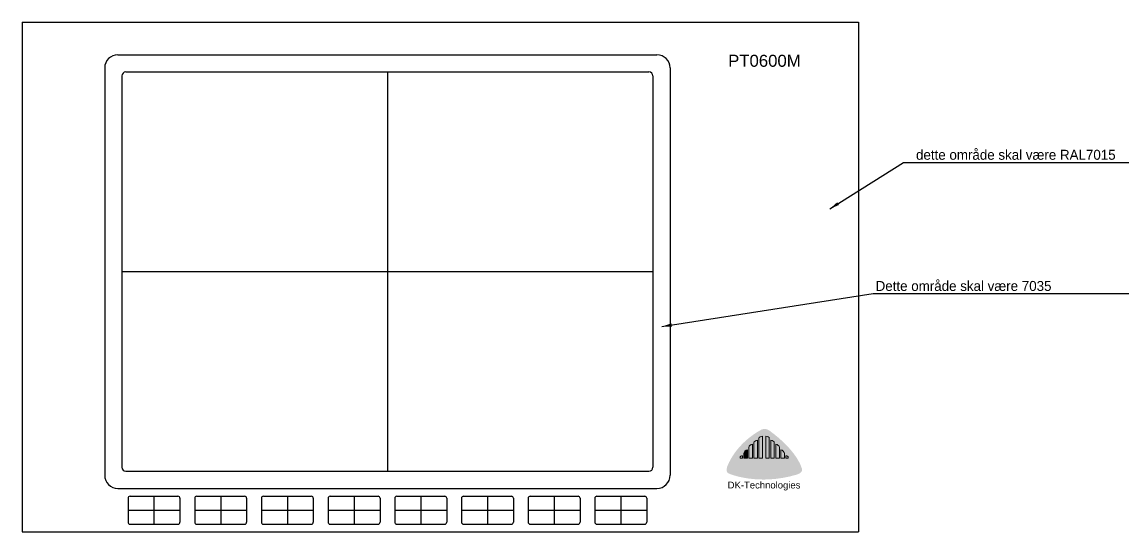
# Model space of a CAD drawing. Header units: millimetres. Extents: x 3 to 1449, y -13 to 392.
# Drawn here: x 16.3 to 292, y 244.8 to 372.5 of the extents above; entities that cross this region are included whole.
import ezdxf

# ---------------------------------------------------------------- set-up
doc = ezdxf.new("R2010")
doc.units = ezdxf.units.MM
for name, color, linetype in [('Cut_out', 131, 'Continuous'), ('Descriptive Text', 9, 'Continuous'), ('foil_layer', 255, 'Continuous'), ('LOGO_LARGE_IMAGE', 1, 'Continuous')]:
    doc.layers.add(name, color=color, linetype=linetype)
doc.styles.add('DK-Audio', font='ARIAL.TTF')
doc.dimstyles.new('ISO-25', dxfattribs={"dimtxt": 2.5, "dimasz": 2.5, "dimexe": 1.25, "dimexo": 0.625, "dimtad": 1, "dimtxsty": 'Standard', "dimcen": 2.5, "dimadec": 0, "dimazin": 0, "dimtfac": 1, "dimtmove": 0, "dimatfit": 3, "dimfxl": 0, "dimarcsym": 0})

msp = doc.modelspace()

# ---------------------------------------------------------------- hatches: boundary and pattern name
at = {"linetype": 'Continuous', "lineweight": 0}
h = msp.add_hatch(color=0, dxfattribs=at)
edge = h.paths.add_edge_path()
edge.add_spline(control_points=[(199.5535, 267.0901), (199.5535, 267.4076), (199.9568, 267.7858), (200.4542, 267.785), (200.4542, 267.785), (200.448, 267.2142), (200.448, 267.2142), (200.448, 267.2142), (200.448, 263.2225), (200.448, 263.2225), (200.448, 263.2225), (199.5535, 263.2225), (199.5535, 263.2225), (199.5535, 263.2225), (199.5535, 267.0901), (199.5535, 267.0901)], knot_values=[0, 0, 0, 0, 1, 1, 1, 2, 2, 2, 3, 3, 3, 4, 4, 4, 5, 5, 5, 5], degree=3, periodic=0)
edge = h.paths.add_edge_path()
edge.add_spline(control_points=[(200.8106, 268.2014), (200.8106, 268.5006), (201.2137, 268.7431), (201.7113, 268.7431), (201.7113, 268.7431), (201.7053, 268.2047), (201.7053, 268.2047), (201.7053, 268.2047), (201.7053, 263.2225), (201.7053, 263.2225), (201.7053, 263.2225), (200.8104, 263.2225), (200.8104, 263.2225), (200.8104, 263.2225), (200.8106, 268.2014), (200.8106, 268.2014)], knot_values=[0, 0, 0, 0, 1, 1, 1, 2, 2, 2, 3, 3, 3, 4, 4, 4, 5, 5, 5, 5], degree=3, periodic=0)
edge = h.paths.add_edge_path()
edge.add_spline(control_points=[(203.3969, 268.2014), (203.3969, 268.5006), (202.9938, 268.7431), (202.4962, 268.7431), (202.4962, 268.7431), (202.5022, 268.2047), (202.5022, 268.2047), (202.5022, 268.2047), (202.5022, 263.2225), (202.5022, 263.2225), (202.5022, 263.2225), (203.3971, 263.2225), (203.3971, 263.2225), (203.3971, 263.2225), (203.3969, 268.2014), (203.3969, 268.2014)], knot_values=[0, 0, 0, 0, 1, 1, 1, 2, 2, 2, 3, 3, 3, 4, 4, 4, 5, 5, 5, 5], degree=3, periodic=0)
edge = h.paths.add_edge_path()
edge.add_spline(control_points=[(204.6539, 267.0901), (204.6539, 267.4076), (204.2504, 267.7858), (203.7533, 267.785), (203.7533, 267.785), (203.7593, 267.2142), (203.7593, 267.2142), (203.7593, 267.2142), (203.7593, 263.2225), (203.7593, 263.2225), (203.7593, 263.2225), (204.6539, 263.2225), (204.6539, 263.2225), (204.6539, 263.2225), (204.6539, 267.0901), (204.6539, 267.0901)], knot_values=[0, 0, 0, 0, 1, 1, 1, 2, 2, 2, 3, 3, 3, 4, 4, 4, 5, 5, 5, 5], degree=3, periodic=0)
edge = h.paths.add_edge_path()
edge.add_spline(control_points=[(205.9108, 265.9658), (205.911, 266.2908), (205.5074, 266.7294), (205.0101, 266.7294), (205.0101, 266.7294), (205.0166, 266.0328), (205.0166, 266.0328), (205.0166, 266.0328), (205.0161, 263.2225), (205.0161, 263.2225), (205.0161, 263.2225), (205.911, 263.2225), (205.911, 263.2225), (205.911, 263.2225), (205.9108, 265.9658), (205.9108, 265.9658)], knot_values=[0, 0, 0, 0, 1, 1, 1, 2, 2, 2, 3, 3, 3, 4, 4, 4, 5, 5, 5, 5], degree=3, periodic=0)
edge = h.paths.add_edge_path()
edge.add_spline(control_points=[(207.1679, 264.4461), (207.1679, 264.7358), (206.7645, 265.3191), (206.2669, 265.3191), (206.2669, 265.3191), (206.2732, 264.4901), (206.2732, 264.4901), (206.2732, 264.4901), (206.2732, 263.2225), (206.2732, 263.2225), (206.2732, 263.2225), (207.1679, 263.2225), (207.1679, 263.2225), (207.1679, 263.2225), (207.1679, 264.4461), (207.1679, 264.4461)], knot_values=[0, 0, 0, 0, 1, 1, 1, 2, 2, 2, 3, 3, 3, 4, 4, 4, 5, 5, 5, 5], degree=3, periodic=0)
edge = h.paths.add_edge_path()
edge.add_spline(control_points=[(208.1448, 263.4243), (208.1448, 263.6335), (207.8633, 263.8631), (207.5161, 263.8631), (207.5161, 263.8631), (207.5204, 263.4267), (207.5204, 263.4267), (207.5204, 263.4267), (207.5204, 263.2245), (207.5204, 263.2245), (207.5204, 263.2245), (208.1448, 263.2245), (208.1448, 263.2245), (208.1448, 263.2245), (208.1448, 263.4243), (208.1448, 263.4243)], knot_values=[0, 0, 0, 0, 1, 1, 1, 2, 2, 2, 3, 3, 3, 4, 4, 4, 5, 5, 5, 5], degree=3, periodic=0)
edge = h.paths.add_edge_path()
edge.add_spline(control_points=[(196.0626, 263.4243), (196.0626, 263.6335), (196.3439, 263.8631), (196.6912, 263.8631), (196.6912, 263.8631), (196.6868, 263.4267), (196.6868, 263.4267), (196.6868, 263.4267), (196.6868, 263.2245), (196.6868, 263.2245), (196.6868, 263.2245), (196.0626, 263.2245), (196.0626, 263.2245), (196.0626, 263.2245), (196.0626, 263.4243), (196.0626, 263.4243)], knot_values=[0, 0, 0, 0, 1, 1, 1, 2, 2, 2, 3, 3, 3, 4, 4, 4, 5, 5, 5, 5], degree=3, periodic=0)
h = msp.add_hatch(color=0, dxfattribs=at)
edge = h.paths.add_edge_path()
edge.add_spline(control_points=[(197.0393, 264.4461), (197.0393, 264.7358), (197.4427, 265.3191), (197.9401, 265.3191), (197.9401, 265.3191), (197.9341, 264.4901), (197.9341, 264.4901), (197.9341, 264.4901), (197.9341, 263.2225), (197.9341, 263.2225), (197.9341, 263.2225), (197.0393, 263.2225), (197.0393, 263.2225), (197.0393, 263.2225), (197.0393, 264.4461), (197.0393, 264.4461)], knot_values=[0, 0, 0, 0, 1, 1, 1, 2, 2, 2, 3, 3, 3, 4, 4, 4, 5, 5, 5, 5], degree=3, periodic=0)
h = msp.add_hatch(color=0, dxfattribs=at)
edge = h.paths.add_edge_path()
edge.add_spline(control_points=[(198.2967, 265.9658), (198.2964, 266.2908), (198.6998, 266.7294), (199.1974, 266.7294), (199.1974, 266.7294), (199.1906, 266.0328), (199.1906, 266.0328), (199.1906, 266.0328), (199.1912, 263.2225), (199.1912, 263.2225), (199.1912, 263.2225), (198.2964, 263.2225), (198.2964, 263.2225), (198.2964, 263.2225), (198.2967, 265.9658), (198.2967, 265.9658)], knot_values=[0, 0, 0, 0, 1, 1, 1, 2, 2, 2, 3, 3, 3, 4, 4, 4, 5, 5, 5, 5], degree=3, periodic=0)
at = {"layer": 'LOGO_LARGE_IMAGE', "lineweight": 0}
h = msp.add_hatch(color=1, dxfattribs=at)
h.dxf.hatch_style = 2
edge = h.paths.add_edge_path()
edge.add_spline(control_points=[(201.11, 270.2096), (201.11, 270.2096), (195.2606, 267.2618), (192.8386, 261.1199), (192.2436, 259.6109), (193.4055, 259.3494), (193.4055, 259.3494), (193.4055, 259.3494), (200.6043, 256.2402), (210.2875, 259.149), (212.2546, 259.7399), (211.4342, 260.965), (211.4342, 260.965), (211.4342, 260.965), (210.3613, 265.105), (203.4354, 270.1555), (202.1764, 271.0733), (201.11, 270.2096), (201.11, 270.2096)], knot_values=[0, 0, 0, 0, 1, 1, 1, 2, 2, 2, 3, 3, 3, 4, 4, 4, 5, 5, 5, 6, 6, 6, 6], degree=3, periodic=0)
h = msp.add_hatch(color=0, dxfattribs=at)
h.dxf.hatch_style = 2
edge = h.paths.add_edge_path()
edge.add_spline(control_points=[(196.2586, 261.544), (195.3859, 261.544), (195.3845, 262.4392), (195.3845, 262.4392), (195.3845, 262.4392), (200.748, 262.4392), (200.748, 262.4392), (200.748, 262.4392), (201.7172, 262.4066), (201.7172, 261.3244), (201.7172, 260.3551), (201.0389, 260.1131), (200.748, 260.1131), (200.4574, 260.1131), (194.4147, 260.1131), (194.4147, 260.1131), (194.4147, 260.1131), (194.3986, 260.9852), (195.3513, 260.9852), (195.3513, 260.9852), (200.6516, 260.9852), (200.6516, 260.9852), (200.6516, 260.9852), (200.8777, 261.0175), (200.8777, 261.3244), (200.8777, 261.5344), (200.6187, 261.565), (200.6187, 261.565), (200.6187, 261.565), (196.8077, 261.544), (196.2586, 261.544)], knot_values=[0, 0, 0, 0, 1, 1, 1, 2, 2, 2, 3, 3, 3, 4, 4, 4, 5, 5, 5, 6, 6, 6, 7, 7, 7, 8, 8, 8, 9, 9, 9, 10, 10, 10, 10], degree=3, periodic=0)
h = msp.add_hatch(color=0, dxfattribs=at)
h.dxf.hatch_style = 2
edge = h.paths.add_edge_path()
edge.add_spline(control_points=[(202.529, 262.4488), (202.529, 262.4488), (202.529, 260.1228), (202.529, 260.1228), (202.529, 260.1228), (203.4069, 260.1228), (203.4069, 260.1228), (203.4069, 260.1228), (203.4069, 260.3006), (203.4069, 260.3006), (203.4069, 260.3006), (203.3799, 260.4464), (203.5519, 260.5145), (203.6264, 260.5438), (203.8396, 260.5219), (203.8396, 260.5219), (203.8396, 260.5219), (209.8828, 260.1228), (209.8828, 260.1228), (209.8828, 260.1228), (209.6492, 260.7724), (209.0933, 260.9199), (208.8849, 260.9753), (206.8924, 261.0442), (205.6232, 261.1527), (204.684, 261.2329), (203.7271, 261.2329), (205.6242, 261.3736), (206.8627, 261.4654), (207.9151, 261.5461), (208.0971, 261.5675), (208.6321, 261.6302), (208.8933, 262.456), (208.8933, 262.456), (208.8933, 262.456), (203.849, 262.0355), (203.849, 262.0355), (203.849, 262.0355), (203.6485, 262.0071), (203.5851, 262.0274), (203.3849, 262.0921), (203.4069, 262.2772), (203.4069, 262.2772), (203.4069, 262.2772), (203.4069, 262.4488), (203.4069, 262.4488), (203.4069, 262.4488), (202.529, 262.4488), (202.529, 262.4488)], knot_values=[0, 0, 0, 0, 1, 1, 1, 2, 2, 2, 3, 3, 3, 4, 4, 4, 5, 5, 5, 6, 6, 6, 7, 7, 7, 8, 8, 8, 9, 9, 9, 10, 10, 10, 11, 11, 11, 12, 12, 12, 13, 13, 13, 14, 14, 14, 15, 15, 15, 16, 16, 16, 16], degree=3, periodic=0)

# ---------------------------------------------------------------- linework, layer by layer
at = {"ltscale": 0.1}
for p, q in [((16.2531, 372.4749), (225.7531, 372.4749)), ((16.2531, 372.4749), (16.2531, 244.7749)), ((225.7531, 372.4749), (225.7531, 244.7749)), ((40.2531, 364.2749), (175.2531, 364.2749)), ((36.9531, 360.9749), (36.9531, 258.9749)), ((41.2531, 358.9749), (41.2531, 260.9749)), ((42.2531, 359.9749), (173.2531, 359.9749)), ((174.2531, 358.9749), (174.2531, 260.9749)), ((178.5531, 360.9749), (178.5531, 258.9749)), ((42.2531, 259.9749), (173.2531, 259.9749)), ((40.2531, 255.6749), (175.2531, 255.6749)), ((43.3031, 253.7249), (55.3031, 253.7249)), ((60.0031, 253.7249), (72.0031, 253.7249)), ((76.7031, 253.7249), (88.7031, 253.7249)), ((93.4031, 253.7249), (105.4031, 253.7249)), ((110.1031, 253.7249), (122.1031, 253.7249)), ((126.8031, 253.7249), (138.8031, 253.7249)), ((143.5031, 253.7249), (155.5031, 253.7249)), ((160.2031, 253.7249), (172.2031, 253.7249)), ((42.8031, 253.2249), (42.8031, 247.2249)), ((55.8031, 253.2249), (55.8031, 247.2249)), ((59.5031, 253.2249), (59.5031, 247.2249)), ((72.5031, 253.2249), (72.5031, 247.2249)), ((76.2031, 253.2249), (76.2031, 247.2249)), ((89.2031, 253.2249), (89.2031, 247.2249)), ((92.9031, 253.2249), (92.9031, 247.2249)), ((105.9031, 253.2249), (105.9031, 247.2249)), ((109.6031, 253.2249), (109.6031, 247.2249)), ((122.6031, 253.2249), (122.6031, 247.2249)), ((126.3031, 253.2249), (126.3031, 247.2249)), ((139.3031, 253.2249), (139.3031, 247.2249)), ((143.0031, 253.2249), (143.0031, 247.2249)), ((156.0031, 253.2249), (156.0031, 247.2249)), ((159.7031, 253.2249), (159.7031, 247.2249)), ((172.7031, 253.2249), (172.7031, 247.2249)), ((43.3031, 246.7249), (55.3031, 246.7249)), ((60.0031, 246.7249), (72.0031, 246.7249)), ((76.7031, 246.7249), (88.7031, 246.7249)), ((93.4031, 246.7249), (105.4031, 246.7249)), ((110.1031, 246.7249), (122.1031, 246.7249)), ((126.8031, 246.7249), (138.8031, 246.7249)), ((143.5031, 246.7249), (155.5031, 246.7249)), ((160.2031, 246.7249), (172.2031, 246.7249)), ((16.2531, 244.7749), (225.7531, 244.7749))]:
    msp.add_line(p, q, dxfattribs=at)
for centre, radius, start, end in [((40.2531, 360.9749), 3.3, 90, 180), ((175.2531, 360.9749), 3.3, 0, 90), ((42.2531, 358.9749), 1, 90, 180), ((173.2531, 358.9749), 1, 0, 90), ((42.2531, 260.9749), 1, 180, 270), ((173.2531, 260.9749), 1, 270, 0), ((40.2531, 258.9749), 3.3, 180, 270), ((175.2531, 258.9749), 3.3, 270, 0), ((43.3031, 253.2249), 0.5, 90, 180), ((55.3031, 253.2249), 0.5, 0, 90), ((60.0031, 253.2249), 0.5, 90, 180), ((72.0031, 253.2249), 0.5, 0, 90), ((76.7031, 253.2249), 0.5, 90, 180), ((88.7031, 253.2249), 0.5, 0, 90), ((93.4031, 253.2249), 0.5, 90, 180), ((105.4031, 253.2249), 0.5, 0, 90), ((110.1031, 253.2249), 0.5, 90, 180), ((122.1031, 253.2249), 0.5, 0, 90), ((126.8031, 253.2249), 0.5, 90, 180), ((138.8031, 253.2249), 0.5, 0, 90), ((143.5031, 253.2249), 0.5, 90, 180), ((155.5031, 253.2249), 0.5, 0, 90), ((160.2031, 253.2249), 0.5, 90, 180), ((172.2031, 253.2249), 0.5, 0, 90), ((43.3031, 247.2249), 0.5, 180, 270), ((55.3031, 247.2249), 0.5, 270, 0), ((60.0031, 247.2249), 0.5, 180, 270), ((72.0031, 247.2249), 0.5, 270, 0), ((76.7031, 247.2249), 0.5, 180, 270), ((88.7031, 247.2249), 0.5, 270, 0), ((93.4031, 247.2249), 0.5, 180, 270), ((105.4031, 247.2249), 0.5, 270, 0), ((110.1031, 247.2249), 0.5, 180, 270), ((122.1031, 247.2249), 0.5, 270, 0), ((126.8031, 247.2249), 0.5, 180, 270), ((138.8031, 247.2249), 0.5, 270, 0), ((143.5031, 247.2249), 0.5, 180, 270), ((155.5031, 247.2249), 0.5, 270, 0), ((160.2031, 247.2249), 0.5, 180, 270), ((172.2031, 247.2249), 0.5, 270, 0)]:
    msp.add_arc(centre, radius, start, end, dxfattribs=at)
at = {"layer": 'Cut_out', "ltscale": 0.1}
for p, q in [((107.7531, 359.9749), (107.7531, 259.9749)), ((41.2531, 309.9749), (174.2531, 309.9749)), ((49.3031, 253.7249), (49.3031, 246.7249)), ((66.0031, 253.7249), (66.0031, 246.7249)), ((82.7031, 253.7249), (82.7031, 246.7249)), ((99.4031, 253.7249), (99.4031, 246.7249)), ((116.1031, 253.7249), (116.1031, 246.7249)), ((132.8031, 253.7249), (132.8031, 246.7249)), ((149.5031, 253.7249), (149.5031, 246.7249)), ((166.2031, 253.7249), (166.2031, 246.7249)), ((42.8031, 250.2249), (55.8031, 250.2249)), ((59.5031, 250.2249), (72.5031, 250.2249)), ((76.2031, 250.2249), (89.2031, 250.2249)), ((92.9031, 250.2249), (105.9031, 250.2249)), ((109.6031, 250.2249), (122.6031, 250.2249)), ((126.3031, 250.2249), (139.3031, 250.2249)), ((143.0031, 250.2249), (156.0031, 250.2249)), ((159.7031, 250.2249), (172.7031, 250.2249))]:
    msp.add_line(p, q, dxfattribs=at)
at = {"layer": 'LOGO_LARGE_IMAGE', "color": 0, "lineweight": 0}
for points in [[(199.5535, 267.0901), (199.5535, 267.4076), (199.9568, 267.7858), (200.4542, 267.785), (200.4542, 267.785), (200.448, 267.2142), (200.448, 267.2142), (200.448, 267.2142), (200.448, 263.2225), (200.448, 263.2225), (200.448, 263.2225), (199.5535, 263.2225), (199.5535, 263.2225), (199.5535, 263.2225), (199.5535, 267.0901), (199.5535, 267.0901)], [(200.8106, 268.2014), (200.8106, 268.5006), (201.2137, 268.7431), (201.7113, 268.7431), (201.7113, 268.7431), (201.7053, 268.2047), (201.7053, 268.2047), (201.7053, 268.2047), (201.7053, 263.2225), (201.7053, 263.2225), (201.7053, 263.2225), (200.8104, 263.2225), (200.8104, 263.2225), (200.8104, 263.2225), (200.8106, 268.2014), (200.8106, 268.2014)], [(203.3969, 268.2014), (203.3969, 268.5006), (202.9938, 268.7431), (202.4962, 268.7431), (202.4962, 268.7431), (202.5022, 268.2047), (202.5022, 268.2047), (202.5022, 268.2047), (202.5022, 263.2225), (202.5022, 263.2225), (202.5022, 263.2225), (203.3971, 263.2225), (203.3971, 263.2225), (203.3971, 263.2225), (203.3969, 268.2014), (203.3969, 268.2014)], [(204.6539, 267.0901), (204.6539, 267.4076), (204.2504, 267.7858), (203.7533, 267.785), (203.7533, 267.785), (203.7593, 267.2142), (203.7593, 267.2142), (203.7593, 267.2142), (203.7593, 263.2225), (203.7593, 263.2225), (203.7593, 263.2225), (204.6539, 263.2225), (204.6539, 263.2225), (204.6539, 263.2225), (204.6539, 267.0901), (204.6539, 267.0901)], [(197.0393, 264.4461), (197.0393, 264.7358), (197.4427, 265.3191), (197.9401, 265.3191), (197.9401, 265.3191), (197.9341, 264.4901), (197.9341, 264.4901), (197.9341, 264.4901), (197.9341, 263.2225), (197.9341, 263.2225), (197.9341, 263.2225), (197.0393, 263.2225), (197.0393, 263.2225), (197.0393, 263.2225), (197.0393, 264.4461), (197.0393, 264.4461)], [(198.2967, 265.9658), (198.2964, 266.2908), (198.6998, 266.7294), (199.1974, 266.7294), (199.1974, 266.7294), (199.1906, 266.0328), (199.1906, 266.0328), (199.1906, 266.0328), (199.1912, 263.2225), (199.1912, 263.2225), (199.1912, 263.2225), (198.2964, 263.2225), (198.2964, 263.2225), (198.2964, 263.2225), (198.2967, 265.9658), (198.2967, 265.9658)], [(205.9108, 265.9658), (205.911, 266.2908), (205.5074, 266.7294), (205.0101, 266.7294), (205.0101, 266.7294), (205.0166, 266.0328), (205.0166, 266.0328), (205.0166, 266.0328), (205.0161, 263.2225), (205.0161, 263.2225), (205.0161, 263.2225), (205.911, 263.2225), (205.911, 263.2225), (205.911, 263.2225), (205.9108, 265.9658), (205.9108, 265.9658)], [(207.1679, 264.4461), (207.1679, 264.7358), (206.7645, 265.3191), (206.2669, 265.3191), (206.2669, 265.3191), (206.2732, 264.4901), (206.2732, 264.4901), (206.2732, 264.4901), (206.2732, 263.2225), (206.2732, 263.2225), (206.2732, 263.2225), (207.1679, 263.2225), (207.1679, 263.2225), (207.1679, 263.2225), (207.1679, 264.4461), (207.1679, 264.4461)], [(196.0626, 263.4243), (196.0626, 263.6335), (196.3439, 263.8631), (196.6912, 263.8631), (196.6912, 263.8631), (196.6868, 263.4267), (196.6868, 263.4267), (196.6868, 263.4267), (196.6868, 263.2245), (196.6868, 263.2245), (196.6868, 263.2245), (196.0626, 263.2245), (196.0626, 263.2245), (196.0626, 263.2245), (196.0626, 263.4243), (196.0626, 263.4243)], [(208.1448, 263.4243), (208.1448, 263.6335), (207.8633, 263.8631), (207.5161, 263.8631), (207.5161, 263.8631), (207.5204, 263.4267), (207.5204, 263.4267), (207.5204, 263.4267), (207.5204, 263.2245), (207.5204, 263.2245), (207.5204, 263.2245), (208.1448, 263.2245), (208.1448, 263.2245), (208.1448, 263.2245), (208.1448, 263.4243), (208.1448, 263.4243)]]:
    msp.add_open_spline(points, degree=3, knots=[0, 0, 0, 0, 1, 1, 1, 2, 2, 2, 3, 3, 3, 4, 4, 4, 5, 5, 5, 5], dxfattribs=at)

# ---------------------------------------------------------------- texts
at = {"style": 'DK-Audio'}
msp.add_text('PT0600M', height=3, dxfattribs=at).set_placement((193.0888, 361.2718))
at = {"layer": 'Descriptive Text', "char_height": 2.5, "attachment_point": 7}
for s, insert in [('dette område skal være RAL7015', (240.1404, 337.9482)), ('Dette område skal være 7035', (230.0274, 305.0963))]:
    msp.add_mtext(s, dxfattribs=dict(at, insert=insert))
at = {"layer": 'foil_layer', "color": 0, "style": 'DK-Audio'}
msp.add_text('DK-Technologies', height=1.7, dxfattribs=at).set_placement((192.978, 255.672))

# ---------------------------------------------------------------- leaders
at = {"layer": 'Descriptive Text', "annotation_type": 0, "has_hookline": 1, "hookline_direction": 0}
for points, text_width in [([(218.5293, 325.6761), (237.0154, 337.3232), (239.5154, 337.3232)], 71.6667), ([(176.4802, 296.2152), (229.4024, 304.4713)], 65)]:
    msp.add_leader(points, dimstyle='ISO-25', dxfattribs=dict(at, text_width=text_width))

doc.saveas('drawing.dxf')
